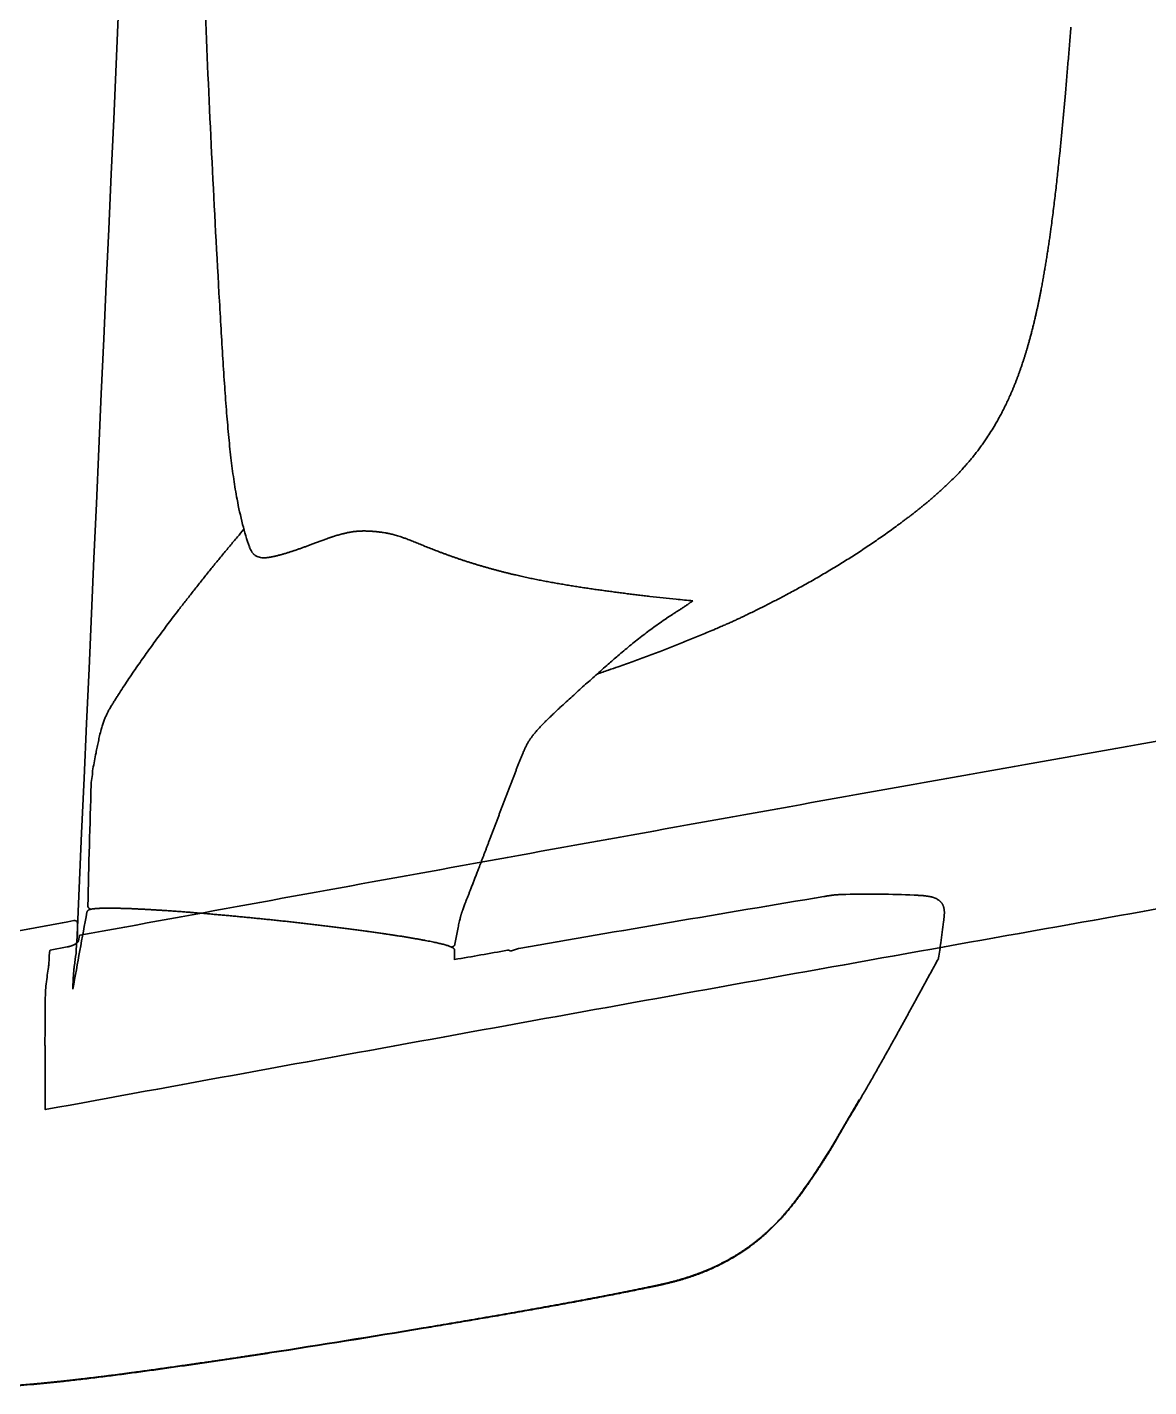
# Model space of a CAD drawing. Header units: millimetres. Extents: x 120 to 10915, y 515 to 8014.
# Drawn here: x 964.1 to 1184.8, y 6001.2 to 6268.8 of the extents above; entities that cross this region are included whole.
import ezdxf

# ---------------------------------------------------------------- set-up
doc = ezdxf.new("R2010")
doc.units = ezdxf.units.MM
doc.layers.get('0').update_dxf_attribs({"lineweight": 13})
doc.layers.add('206_Cab_side_and_top_view', color=7, linetype='Continuous', lineweight=13)

# ---------------------------------------------------------------- blocks, each defined once
blk = doc.blocks.new('2488798')
at = {"layer": '206_Cab_side_and_top_view', "color": 3, "lineweight": 35}
for p, q in [((1001.81, 2316.43), (1001.8, 2316.43)), ((1091.04, 2253.23), (1090.4, 2252.8)), ((1091.06, 2253.25), (1090.41, 2252.81)), ((1089.87, 2252.45), (1089.9, 2252.47)), ((1089.9, 2252.47), (1090.41, 2252.81)), ((1089.9, 2252.47), (1090.4, 2252.8)), ((1090.4, 2252.8), (1090.41, 2252.81)), ((972.06, 2192.76), (973.25, 2192.98)), ((973.96, 2190.28), (973.97, 2192.37)), ((1048.24, 2188.31), (1048.81, 2191.32)), ((973.69, 2187), (973.66, 2186.56)), ((973.66, 2186.51), (973.66, 2186.56)), ((1047.59, 2187.76), (1047.11, 2187.95)), ((1048.18, 2187.09), (1048.13, 2185.28)), ((1117.16, 2140.49), (1116.85, 2140.05)), ((1116.91, 2139.99), (1117.22, 2140.42))]:
    blk.add_line(p, q, dxfattribs=at)
for points in [[(1120.87, 2197.72, 0.001382), (1060.84, 2187.51)], [(1120.87, 2197.72, 0.001382), (1060.84, 2187.51)], [(972.06, 2192.76, 0.00029), (954.9, 2189.6)], [(1058.6, 2187.13, 0.00019), (1048.13, 2185.31)]]:
    blk.add_lwpolyline(points, format="xyb", dxfattribs=at)
for centre, radius, start, end in [((1011.76, 2267.85), 4.19, 198.7362, 213.139), ((1010.46, 2267.15), 2.77, 245.2077, 264.8429), ((1124.92, 2583.11), 328.57, 263.3042, 264.2096), ((1128.2, 2616.87), 362.48, 264.2313, 264.753), ((1084.84, 2269.69), 17.16, 303.851, 306.5247), ((1295.93, 2162.79), 324.54, 168.7726, 169.3389), ((984.12, 2219.51), 7.48, 165.8891, 178.0593), ((984.17, 2221.48), 7.3, 169.3172, 181.1915), ((4191.93, 2119.37), 3216.85, 178.21156, 178.63723), ((1129.8, 2008.68), 189.51, 87.3364, 91.3901), ((4793.57, 1484.75), 3883.19, 169.46629, 169.69334), ((1093.53, 2179.39), 46.49, 158.2182, 160.2605), ((973.41, 2192.22), 0.775, 72.3991, 102.0144), ((973.51, 2192.56), 0.421, 24.5104, 71.7415), ((973.11, 2192.4), 0.861, 358.3553, 23.342), ((828.06, 2231.73), 318.74, 352.2287, 352.9753), ((973.46, 2190.28), 0.506, 351.3049, 359.8639), ((1030.45, 2177.56), 57.49, 171.0352, 173.4029), ((1058.76, 2186.35), 0.796, 73.2996, 101.5012), ((1058.85, 2186.7), 0.429, 42.6205, 72.0378), ((1078.02, 2130.57), 59.49, 106.9025, 108.4746), ((1060.99, 2186.6), 0.929, 99.5486, 106.7678), ((1061.01, 2186.52), 1.01, 99.8348, 106.5039), ((980.58, 2210.95), 164.81, 351.1616, 352.2182), ((1142.94, 2185.7), 0.494, 331.2463, 351.2572), ((946.45, 2263.29), 209.95, 328.7672, 329.7652), ((943.1, 2265.42), 213.83, 328.7939, 329.7724), ((1125.76, 2154.55), 0.244, 331.5363, 19.4855), ((637.91, 4533.23), 2453.92, 278.762, 279.47794), ((633.56, 4561.73), 2482.82, 278.76164, 279.46916)]:
    blk.add_arc(centre, radius, start, end, dxfattribs=at)
blk.add_ellipse((1116.5, 2140.28), major_axis=(0.409, -0.291), ratio=0.067488, start_param=0.001671, end_param=0.565745, dxfattribs=at)
for points, degree, knots in [([(1000.42, 2647.07), (999.93, 2637.9), (999.05, 2619.55), (997.99, 2592.02), (997.22, 2564.47), (996.71, 2536.91), (996.47, 2509.34), (996.49, 2481.78), (996.77, 2454.22), (997.3, 2426.65), (998.07, 2399.09), (999.08, 2371.53), (1000.32, 2343.97), (1001.29, 2325.61), (1001.8, 2316.43)], 3, [0, 0, 0, 0, 27.549162, 55.106027, 82.669103, 110.236455, 137.797258, 165.360139, 192.924392, 220.489342, 248.069023, 275.648547, 303.227438, 330.81105, 330.81105, 330.81105, 330.81105]), ([(1165.58, 2329.46), (1165.65, 2330), (1165.79, 2331.07), (1166, 2332.7), (1166.2, 2334.32), (1166.4, 2335.95), (1166.59, 2337.58), (1166.77, 2339.21), (1166.95, 2340.85), (1167.13, 2342.61), (1167.3, 2344.29), (1167.46, 2345.89), (1167.6, 2347.28), (1167.73, 2348.67), (1167.87, 2350.06), (1167.99, 2351.45), (1168.12, 2352.84), (1168.25, 2354.24), (1168.38, 2355.71), (1168.51, 2357.28), (1168.65, 2358.92), (1168.79, 2360.57), (1168.93, 2362.22), (1169.06, 2363.86), (1169.2, 2365.51), (1169.33, 2367.16), (1169.41, 2368.26), (1169.46, 2368.81)], 3, [0, 0, 0, 0, 1.630897, 3.26529, 4.902649, 6.542685, 8.184827, 9.828908, 11.474509, 13.121479, 15.140753, 16.537216, 17.934238, 19.331675, 20.729524, 22.127663, 23.526111, 24.92483, 26.323786, 27.975951, 29.628378, 31.281036, 32.933891, 34.586883, 36.239999, 37.89319, 39.546391, 39.546391, 39.546391, 39.546391]), ([(1165.58, 2329.46), (1165.55, 2329.28), (1165.51, 2328.93), (1165.43, 2328.41), (1165.36, 2327.89), (1165.29, 2327.36), (1165.21, 2326.84), (1165.14, 2326.32), (1165.06, 2325.8), (1164.98, 2325.28), (1164.9, 2324.76), (1164.82, 2324.24), (1164.74, 2323.72), (1164.66, 2323.21), (1164.58, 2322.69), (1164.49, 2322.18), (1164.41, 2321.66), (1164.32, 2321.15), (1164.23, 2320.64), (1164.14, 2320.13), (1164.05, 2319.62), (1163.96, 2319.11), (1163.87, 2318.61), (1163.78, 2318.1), (1163.68, 2317.6), (1163.62, 2317.26), (1163.59, 2317.1)], 3, [0, 0, 0, 0, 0.529302, 1.058152, 1.586524, 2.114392, 2.641787, 3.168625, 3.694875, 4.220507, 4.745625, 5.270063, 5.793786, 6.316755, 6.839019, 7.360456, 7.881021, 8.400674, 8.919516, 9.437358, 9.954152, 10.469848, 10.984526, 11.498005, 12.010232, 12.521148, 12.521148, 12.521148, 12.521148]), ([(1001.8, 2316.43), (1001.92, 2314.34), (1002.16, 2310.28), (1002.51, 2304.37), (1002.86, 2298.82), (1003.24, 2293.61), (1003.65, 2288.74), (1004.12, 2284.18), (1004.67, 2279.94), (1005.39, 2275.55), (1006.36, 2271.08), (1007.28, 2267.97), (1007.79, 2266.51)], 3, [0, 0, 0, 0, 6.276379, 12.190523, 17.750148, 22.964806, 27.857797, 32.430312, 36.698569, 40.68045, 45.772349, 50.413284, 50.413284, 50.413284, 50.413284]), ([(1159.88, 2302.5), (1159.94, 2302.68), (1160.06, 2303.05), (1160.24, 2303.61), (1160.42, 2304.17), (1160.59, 2304.74), (1160.77, 2305.31), (1160.94, 2305.89), (1161.1, 2306.47), (1161.29, 2307.12), (1161.48, 2307.83), (1161.69, 2308.62), (1161.9, 2309.43), (1162.11, 2310.26), (1162.31, 2311.11), (1162.49, 2311.88), (1162.65, 2312.59), (1162.79, 2313.22), (1162.93, 2313.86), (1163.07, 2314.5), (1163.2, 2315.14), (1163.33, 2315.79), (1163.46, 2316.44), (1163.55, 2316.88), (1163.59, 2317.1)], 3, [0, 0, 0, 0, 0.57899, 1.163239, 1.75237, 2.346585, 2.945434, 3.549161, 4.157333, 4.770149, 5.564791, 6.366633, 7.218767, 8.078219, 8.944133, 9.816635, 10.463441, 11.113481, 11.766399, 12.422259, 13.080718, 13.74184, 14.405357, 15.071273, 15.071273, 15.071273, 15.071273]), ([(1159.88, 2302.5), (1159.81, 2302.3), (1159.68, 2301.92), (1159.48, 2301.34), (1159.28, 2300.77), (1159.07, 2300.21), (1158.86, 2299.65), (1158.65, 2299.1), (1158.44, 2298.56), (1158.22, 2298.03), (1158.01, 2297.51), (1157.79, 2296.99), (1157.56, 2296.48), (1157.34, 2295.98), (1157.12, 2295.48), (1156.89, 2294.99), (1156.66, 2294.52), (1156.43, 2294.04), (1156.2, 2293.58), (1155.96, 2293.12), (1155.73, 2292.67), (1155.49, 2292.23), (1155.25, 2291.79), (1155.01, 2291.36), (1154.77, 2290.94), (1154.61, 2290.66), (1154.53, 2290.52)], 3, [0, 0, 0, 0, 0.617878, 1.229484, 1.8351, 2.434322, 3.027512, 3.61425, 4.194848, 4.76899, 5.337272, 5.899148, 6.45492, 7.004378, 7.547974, 8.08539, 8.616702, 9.141993, 9.661847, 10.175878, 10.684191, 11.186895, 11.684318, 12.176372, 12.663182, 13.144876, 13.144876, 13.144876, 13.144876]), ([(1135.66, 2271), (1135.84, 2271.13), (1136.2, 2271.39), (1136.74, 2271.8), (1137.27, 2272.2), (1137.81, 2272.61), (1138.34, 2273.02), (1138.87, 2273.44), (1139.41, 2273.86), (1139.94, 2274.29), (1140.48, 2274.72), (1141.02, 2275.17), (1141.56, 2275.62), (1142.18, 2276.15), (1142.9, 2276.76), (1143.69, 2277.47), (1144.49, 2278.2), (1145.28, 2278.95), (1146.07, 2279.72), (1146.86, 2280.52), (1147.65, 2281.34), (1148.36, 2282.12), (1149, 2282.85), (1149.58, 2283.52), (1150.15, 2284.21), (1150.71, 2284.92), (1151.28, 2285.65), (1151.84, 2286.41), (1152.4, 2287.19), (1153.04, 2288.13), (1153.75, 2289.24), (1154.27, 2290.09), (1154.53, 2290.52)], 3, [0, 0, 0, 0, 0.669123, 1.339206, 2.010329, 2.682591, 3.357389, 4.033593, 4.71264, 5.393453, 6.089384, 6.787616, 7.490127, 8.195518, 9.250414, 10.315534, 11.392457, 12.482478, 13.587696, 14.709393, 15.849649, 17.010375, 17.877092, 18.756918, 19.651337, 20.56011, 21.485978, 22.428632, 23.390663, 24.372206, 25.83469, 27.346936, 27.346936, 27.346936, 27.346936]), ([(993.91, 2254.18), (994.14, 2254.48), (994.6, 2255.09), (995.31, 2255.99), (996.01, 2256.89), (996.72, 2257.79), (997.43, 2258.69), (998.14, 2259.59), (998.85, 2260.48), (999.57, 2261.38), (1000.29, 2262.27), (1001.01, 2263.16), (1001.74, 2264.05), (1002.47, 2264.93), (1003.2, 2265.82), (1003.93, 2266.7), (1004.67, 2267.59), (1005.6, 2268.69), (1006.28, 2269.5), (1006.71, 2270)], 3, [0, 0, 0, 0, 1.142403, 2.286549, 3.429478, 4.57406, 5.718106, 6.863709, 8.008232, 9.154285, 10.300783, 11.448665, 12.595658, 13.744065, 14.892249, 16.041749, 17.190549, 18.361407, 20.351686, 20.351686, 20.351686, 20.351686]), ([(1029.83, 2269.65), (1029.7, 2269.65), (1029.49, 2269.64), (1029.19, 2269.62), (1028.93, 2269.6), (1028.67, 2269.57), (1028.41, 2269.54), (1028.16, 2269.51), (1027.91, 2269.47), (1027.67, 2269.43), (1027.4, 2269.38), (1027.12, 2269.33), (1026.81, 2269.26), (1026.51, 2269.19), (1026.18, 2269.11), (1025.82, 2269.02), (1025.44, 2268.92), (1025.06, 2268.81), (1024.75, 2268.71), (1024.48, 2268.63), (1024.27, 2268.56), (1024.06, 2268.5), (1023.86, 2268.43), (1023.65, 2268.36), (1023.45, 2268.29), (1023.24, 2268.22), (1022.98, 2268.12), (1022.66, 2268.01), (1022.29, 2267.87), (1021.91, 2267.74), (1021.54, 2267.6), (1021.17, 2267.46), (1020.81, 2267.32), (1020.45, 2267.19), (1020.2, 2267.1), (1020.08, 2267.05)], 3, [0, 0, 0, 0, 0.376652, 0.641712, 0.903488, 1.162226, 1.418166, 1.671527, 1.922512, 2.171304, 2.418125, 2.734016, 3.047126, 3.357659, 3.665908, 4.063686, 4.458237, 4.849796, 5.23868, 5.459156, 5.678904, 5.897995, 6.116136, 6.333762, 6.550508, 6.766782, 6.982233, 7.383424, 7.782495, 8.17946, 8.574376, 8.967289, 9.358246, 9.74729, 10.134571, 10.134571, 10.134571, 10.134571]), ([(1033.77, 2269.41), (1033.65, 2269.42), (1033.42, 2269.46), (1033.07, 2269.5), (1032.72, 2269.53), (1032.39, 2269.56), (1032.08, 2269.59), (1031.76, 2269.61), (1031.42, 2269.63), (1031.07, 2269.64), (1030.74, 2269.65), (1030.43, 2269.66), (1030.13, 2269.66), (1029.93, 2269.65), (1029.83, 2269.65)], 3, [0, 0, 0, 0, 0.359825, 0.713415, 1.061333, 1.404028, 1.702647, 1.997275, 2.362771, 2.722053, 3.041207, 3.354027, 3.6595, 3.956184, 3.956184, 3.956184, 3.956184]), ([(1038.74, 2268.1), (1038.52, 2268.18), (1038.1, 2268.33), (1037.5, 2268.54), (1036.97, 2268.71), (1036.51, 2268.84), (1036.09, 2268.95), (1035.68, 2269.05), (1035.2, 2269.16), (1034.7, 2269.26), (1034.2, 2269.35), (1033.91, 2269.39), (1033.77, 2269.41)], 3, [0, 0, 0, 0, 0.680492, 1.33552, 1.908639, 2.354521, 2.786707, 3.205961, 3.613506, 4.27291, 4.713903, 5.144318, 5.144318, 5.144318, 5.144318]), ([(1105.66, 2253.15), (1106, 2253.32), (1106.67, 2253.64), (1107.66, 2254.13), (1108.66, 2254.63), (1109.65, 2255.12), (1110.63, 2255.63), (1111.61, 2256.13), (1112.59, 2256.64), (1113.66, 2257.21), (1114.82, 2257.83), (1116.07, 2258.51), (1117.33, 2259.21), (1118.59, 2259.92), (1119.85, 2260.64), (1121.1, 2261.38), (1122.35, 2262.12), (1123.59, 2262.87), (1124.82, 2263.63), (1126.05, 2264.4), (1127.27, 2265.19), (1128.49, 2265.98), (1129.7, 2266.79), (1130.9, 2267.6), (1132.1, 2268.43), (1133.3, 2269.27), (1134.48, 2270.13), (1135.27, 2270.7), (1135.66, 2271)], 3, [0, 0, 0, 0, 1.11735, 2.230579, 3.340985, 4.447921, 5.554039, 6.657456, 7.758597, 8.859725, 10.280484, 11.699342, 13.150535, 14.600456, 16.049864, 17.498534, 18.947891, 20.397101, 21.846318, 23.297347, 24.748343, 26.201585, 27.655285, 29.111684, 30.569319, 32.030121, 33.492267, 34.958064, 34.958064, 34.958064, 34.958064]), ([(1020.08, 2267.05), (1019.97, 2267.01), (1019.76, 2266.93), (1019.44, 2266.81), (1019.12, 2266.69), (1018.8, 2266.57), (1018.48, 2266.45), (1018.17, 2266.34), (1017.85, 2266.23), (1017.54, 2266.12), (1017.22, 2266.01), (1016.91, 2265.9), (1016.6, 2265.79), (1016.29, 2265.69), (1015.98, 2265.59), (1015.67, 2265.49), (1015.36, 2265.39), (1015.06, 2265.3), (1014.75, 2265.2), (1014.44, 2265.12), (1014.14, 2265.03), (1013.83, 2264.95), (1013.53, 2264.87), (1013.23, 2264.79), (1012.93, 2264.72), (1012.73, 2264.67), (1012.63, 2264.65)], 3, [0, 0, 0, 0, 0.344123, 0.686714, 1.027793, 1.367372, 1.705456, 2.04205, 2.377151, 2.710814, 3.043008, 3.373741, 3.703001, 4.030592, 4.356727, 4.681182, 5.00415, 5.325417, 5.645333, 5.96351, 6.280145, 6.595001, 6.908314, 7.219805, 7.529705, 7.838376, 7.838376, 7.838376, 7.838376]), ([(1044.7, 2265.73), (1044.53, 2265.8), (1044.18, 2265.93), (1043.67, 2266.13), (1043.16, 2266.33), (1042.65, 2266.53), (1042.15, 2266.73), (1041.65, 2266.94), (1041.15, 2267.14), (1040.66, 2267.34), (1040.17, 2267.54), (1039.68, 2267.74), (1039.21, 2267.92), (1038.89, 2268.04), (1038.74, 2268.1)], 3, [0, 0, 0, 0, 0.552257, 1.102367, 1.650528, 2.196728, 2.740933, 3.282227, 3.819799, 4.352555, 4.881389, 5.402779, 5.915315, 6.417451, 6.417451, 6.417451, 6.417451]), ([(1008.26, 2265.56), (1008.28, 2265.52), (1008.38, 2265.38), (1008.5, 2265.24), (1008.64, 2265.09), (1008.74, 2265), (1008.85, 2264.91), (1008.98, 2264.81), (1009.12, 2264.72), (1009.25, 2264.66), (1009.3, 2264.64)], 3, [0, 0, 0, 0, 0.148826, 0.507858, 0.570069, 0.753228, 0.928604, 0.976155, 1.254341, 1.41284, 1.41284, 1.41284, 1.41284]), ([(1010.21, 2264.39), (1010.27, 2264.38), (1010.43, 2264.37), (1010.71, 2264.37), (1011, 2264.38), (1011.24, 2264.41), (1011.44, 2264.43), (1011.64, 2264.46), (1011.84, 2264.49), (1012.03, 2264.53), (1012.23, 2264.57), (1012.43, 2264.61), (1012.56, 2264.64), (1012.63, 2264.65)], 3, [0, 0, 0, 0, 0.173878, 0.499859, 0.835239, 1.032553, 1.232081, 1.433376, 1.636048, 1.836433, 2.037587, 2.23939, 2.441505, 2.441505, 2.441505, 2.441505]), ([(1060.19, 2261), (1059.97, 2261.05), (1059.53, 2261.15), (1058.87, 2261.31), (1058.2, 2261.47), (1057.54, 2261.64), (1056.88, 2261.81), (1056.23, 2261.99), (1055.57, 2262.17), (1054.91, 2262.35), (1054.26, 2262.53), (1053.61, 2262.72), (1052.96, 2262.91), (1052.31, 2263.11), (1051.66, 2263.31), (1051.02, 2263.51), (1050.37, 2263.72), (1049.83, 2263.9), (1049.31, 2264.07), (1048.8, 2264.24), (1048.21, 2264.45), (1047.62, 2264.65), (1047.03, 2264.86), (1046.44, 2265.08), (1045.86, 2265.29), (1045.28, 2265.51), (1044.89, 2265.66), (1044.7, 2265.73)], 3, [0, 0, 0, 0, 0.682029, 1.363939, 2.04566, 2.727173, 3.408408, 4.089339, 4.769888, 5.450029, 6.129747, 6.80894, 7.487509, 8.165419, 8.842561, 9.518888, 10.194276, 10.868669, 11.220128, 11.849034, 12.476842, 13.103401, 13.728656, 14.352435, 14.974672, 15.59517, 16.213854, 16.213854, 16.213854, 16.213854]), ([(1086.61, 2256.78), (1086.24, 2256.83), (1085.49, 2256.91), (1084.38, 2257.05), (1083.27, 2257.18), (1082.16, 2257.32), (1081.05, 2257.46), (1079.94, 2257.61), (1078.83, 2257.75), (1077.73, 2257.9), (1076.62, 2258.06), (1075.51, 2258.21), (1074.41, 2258.37), (1073.31, 2258.54), (1072.21, 2258.71), (1071.11, 2258.89), (1070.01, 2259.07), (1068.91, 2259.25), (1067.81, 2259.44), (1066.72, 2259.64), (1065.63, 2259.85), (1064.54, 2260.06), (1063.45, 2260.28), (1062.36, 2260.51), (1061.27, 2260.75), (1060.55, 2260.91), (1060.19, 2261)], 3, [0, 0, 0, 0, 1.120576, 2.240739, 3.360449, 4.479683, 5.598429, 6.71666, 7.834391, 8.951608, 10.068347, 11.184572, 12.300286, 13.415491, 14.530191, 15.64439, 16.75809, 17.871306, 18.984084, 20.096407, 21.20828, 22.319752, 23.430837, 24.541612, 25.652143, 26.762512, 26.762512, 26.762512, 26.762512]), ([(993.91, 2254.18), (993.56, 2253.73), (992.86, 2252.82), (991.82, 2251.44), (990.79, 2250.07), (989.77, 2248.68), (988.75, 2247.3), (987.75, 2245.9), (986.75, 2244.51), (985.77, 2243.1), (984.8, 2241.69), (983.84, 2240.27), (982.9, 2238.84), (982.28, 2237.89), (981.97, 2237.4)], 3, [0, 0, 0, 0, 1.722357, 3.444091, 5.164537, 6.88368, 8.602583, 10.319753, 12.03491, 13.748114, 15.462059, 17.174367, 18.885363, 20.596044, 20.596044, 20.596044, 20.596044]), ([(1091.06, 2253.25), (1091.16, 2253.31), (1091.35, 2253.43), (1091.64, 2253.62), (1091.92, 2253.81), (1092.2, 2254), (1092.48, 2254.17), (1092.74, 2254.35), (1093.01, 2254.52), (1093.27, 2254.69), (1093.53, 2254.86), (1093.79, 2255.03), (1094.05, 2255.2), (1094.25, 2255.34), (1094.37, 2255.42), (1094.4, 2255.44)], 3, [0, 0, 0, 0, 0.342229, 0.685091, 1.028576, 1.372699, 1.689211, 2.00635, 2.324093, 2.642422, 2.949514, 3.257001, 3.564762, 3.87237, 3.991647, 3.991647, 3.991647, 3.991647]), ([(1100.58, 2250.83), (1100.73, 2250.89), (1101.03, 2251.02), (1101.45, 2251.2), (1101.83, 2251.37), (1102.21, 2251.54), (1102.59, 2251.71), (1102.97, 2251.88), (1103.33, 2252.05), (1103.67, 2252.21), (1104.01, 2252.37), (1104.34, 2252.52), (1104.68, 2252.68), (1105.01, 2252.84), (1105.34, 2253), (1105.55, 2253.1), (1105.66, 2253.15)], 3, [0, 0, 0, 0, 0.513738, 0.966277, 1.379091, 1.767632, 2.205449, 2.628221, 3.011281, 3.389545, 3.764076, 4.135221, 4.503716, 4.869508, 5.231696, 5.593866, 5.593866, 5.593866, 5.593866]), ([(1089.86, 2252.45), (1089.44, 2252.17), (1088.6, 2251.59), (1087.37, 2250.72), (1086.17, 2249.83), (1084.98, 2248.92), (1083.8, 2247.99), (1082.62, 2247.03), (1081.47, 2246.08), (1080.38, 2245.16), (1079.36, 2244.28), (1078.32, 2243.36), (1077.19, 2242.37), (1076.38, 2241.65), (1075.98, 2241.3)], 3, [0, 0, 0, 0, 1.527411, 3.036717, 4.527682, 5.99927, 7.536176, 9.052725, 10.551506, 12.036067, 13.31519, 14.588546, 16.205637, 17.820945, 17.820945, 17.820945, 17.820945]), ([(1100.57, 2250.83), (1100.22, 2250.68), (1098.95, 2250.13), (1096.81, 2249.24), (1094.17, 2248.15), (1091.58, 2247.11), (1088.9, 2246.07), (1086.13, 2245.02), (1083.26, 2243.96), (1080.71, 2243.05), (1078.35, 2242.23), (1076.96, 2241.76), (1076.22, 2241.51)], 3, [0, 0, 0, 0, 1.142594, 4.14865, 6.959625, 9.704328, 12.525961, 15.596149, 18.590942, 21.690994, 23.727075, 26.087916, 26.087916, 26.087916, 26.087916]), ([(1075.98, 2241.3), (1075.6, 2240.95), (1074.82, 2240.26), (1073.66, 2239.22), (1072.49, 2238.17), (1071.31, 2237.1), (1070.12, 2236.01), (1069.32, 2235.27), (1068.91, 2234.9)], 3, [0, 0, 0, 0, 1.550058, 3.108874, 4.680836, 6.270945, 7.886614, 9.535888, 9.535888, 9.535888, 9.535888]), ([(981.97, 2237.4), (981.9, 2237.29), (981.76, 2237.07), (981.56, 2236.74), (981.35, 2236.41), (981.14, 2236.09), (980.94, 2235.77), (980.74, 2235.45), (980.54, 2235.11), (980.34, 2234.77), (980.11, 2234.36), (979.85, 2233.87), (979.56, 2233.26), (979.26, 2232.57), (979.08, 2232.07), (978.99, 2231.81)], 3, [0, 0, 0, 0, 0.396024, 0.779773, 1.167295, 1.570215, 1.924124, 2.298517, 2.696525, 3.121774, 3.490809, 4.101478, 4.775396, 5.523312, 6.35886, 6.35886, 6.35886, 6.35886]), ([(1065.02, 2231.1), (1065.08, 2231.16), (1065.19, 2231.28), (1065.37, 2231.46), (1065.55, 2231.65), (1065.75, 2231.86), (1065.97, 2232.08), (1066.24, 2232.35), (1066.53, 2232.64), (1066.86, 2232.95), (1067.19, 2233.27), (1067.52, 2233.59), (1067.87, 2233.92), (1068.21, 2234.24), (1068.56, 2234.57), (1068.79, 2234.79), (1068.91, 2234.9)], 3, [0, 0, 0, 0, 0.251311, 0.507076, 0.766328, 1.029661, 1.367995, 1.712248, 2.158736, 2.612033, 3.071041, 3.535403, 4.004684, 4.478761, 4.95741, 5.44065, 5.44065, 5.44065, 5.44065]), ([(978.99, 2231.81), (978.95, 2231.7), (978.82, 2231.28), (978.58, 2230.47), (978.31, 2229.4), (978.06, 2228.25), (977.83, 2227.12), (977.68, 2226.37), (977.6, 2225.98)], 3, [0, 0, 0, 0, 0.364169, 1.302113, 2.537581, 3.685723, 4.816679, 5.996887, 5.996887, 5.996887, 5.996887]), ([(1062.59, 2227.97), (1062.64, 2228.05), (1062.72, 2228.18), (1062.83, 2228.37), (1062.94, 2228.54), (1063.06, 2228.72), (1063.2, 2228.92), (1063.37, 2229.15), (1063.56, 2229.4), (1063.77, 2229.67), (1064, 2229.94), (1064.23, 2230.22), (1064.49, 2230.51), (1064.75, 2230.8), (1064.93, 2231), (1065.02, 2231.1)], 3, [0, 0, 0, 0, 0.261423, 0.461499, 0.664788, 0.876593, 1.096559, 1.40303, 1.725314, 2.063218, 2.416855, 2.78336, 3.164106, 3.557752, 3.964059, 3.964059, 3.964059, 3.964059]), ([(1061.15, 2224.8), (1061.19, 2224.9), (1061.27, 2225.1), (1061.4, 2225.41), (1061.53, 2225.72), (1061.64, 2225.99), (1061.74, 2226.23), (1061.83, 2226.44), (1061.92, 2226.64), (1062.02, 2226.85), (1062.13, 2227.08), (1062.24, 2227.32), (1062.35, 2227.54), (1062.47, 2227.76), (1062.55, 2227.9), (1062.59, 2227.97)], 3, [0, 0, 0, 0, 0.331085, 0.664951, 0.997014, 1.324462, 1.555288, 1.781008, 1.998739, 2.207334, 2.499517, 2.755582, 3.001027, 3.243135, 3.493226, 3.493226, 3.493226, 3.493226]), ([(1061.15, 2224.8), (1061.06, 2224.58), (1060.89, 2224.16), (1060.64, 2223.51), (1060.38, 2222.86), (1060.13, 2222.2), (1059.87, 2221.53), (1059.61, 2220.86), (1059.35, 2220.19), (1059.09, 2219.52), (1058.84, 2218.84), (1058.58, 2218.16), (1058.32, 2217.49), (1058.06, 2216.81), (1057.81, 2216.13), (1057.55, 2215.46), (1057.29, 2214.78), (1057.04, 2214.1), (1056.78, 2213.43), (1056.53, 2212.75), (1056.27, 2212.07), (1056.01, 2211.39), (1055.76, 2210.72), (1055.5, 2210.04), (1055.25, 2209.36), (1055.07, 2208.91), (1054.99, 2208.69)], 3, [0, 0, 0, 0, 0.683044, 1.37608, 2.079111, 2.787316, 3.505283, 4.222008, 4.943835, 5.664638, 6.389456, 7.113404, 7.836547, 8.558947, 9.283981, 10.008386, 10.732216, 11.455518, 12.180431, 12.904901, 13.628965, 14.352657, 15.076009, 15.799058, 16.521847, 17.24445, 17.24445, 17.24445, 17.24445]), ([(1050.35, 2196.65), (1050.43, 2196.85), (1050.59, 2197.25), (1050.83, 2197.86), (1051.07, 2198.46), (1051.27, 2198.99), (1051.45, 2199.45), (1051.59, 2199.82), (1051.74, 2200.2), (1051.89, 2200.58), (1052.03, 2200.95), (1052.18, 2201.33), (1052.32, 2201.71), (1052.48, 2202.11), (1052.64, 2202.53), (1052.81, 2202.97), (1052.98, 2203.41), (1053.17, 2203.91), (1053.38, 2204.46), (1053.61, 2205.06), (1053.84, 2205.67), (1054.07, 2206.27), (1054.3, 2206.87), (1054.53, 2207.48), (1054.76, 2208.08), (1054.91, 2208.49), (1054.99, 2208.69)], 3, [0, 0, 0, 0, 0.650119, 1.299631, 1.951652, 2.603235, 3.00694, 3.410523, 3.813999, 4.217383, 4.622448, 5.027447, 5.432393, 5.837296, 6.311366, 6.785407, 7.259432, 7.733455, 8.378519, 9.023624, 9.668794, 10.314051, 10.961254, 11.608588, 12.256075, 12.903743, 12.903743, 12.903743, 12.903743]), ([(1120.87, 2197.72), (1120.94, 2197.73), (1121.08, 2197.75), (1121.29, 2197.79), (1121.49, 2197.82), (1121.68, 2197.85), (1121.87, 2197.88), (1122.05, 2197.91), (1122.22, 2197.93), (1122.39, 2197.96), (1122.56, 2197.98), (1122.72, 2198), (1122.88, 2198.02), (1123.03, 2198.03), (1123.19, 2198.05), (1123.35, 2198.06), (1123.51, 2198.07), (1123.67, 2198.08), (1123.82, 2198.09), (1123.96, 2198.1), (1124.11, 2198.11), (1124.28, 2198.11), (1124.48, 2198.12), (1124.71, 2198.13), (1124.96, 2198.14), (1125.12, 2198.14), (1125.2, 2198.14)], 3, [0, 0, 0, 0, 0.21619, 0.428868, 0.633131, 0.829328, 1.017942, 1.199587, 1.374989, 1.54498, 1.710517, 1.872575, 2.032225, 2.19058, 2.348763, 2.507928, 2.669185, 2.833603, 2.974542, 3.118961, 3.267371, 3.420235, 3.640315, 3.870646, 4.1119, 4.36448, 4.36448, 4.36448, 4.36448]), ([(1138.61, 2197.99), (1138.66, 2197.99), (1138.78, 2197.99), (1138.94, 2197.98), (1139.11, 2197.97), (1139.28, 2197.96), (1139.45, 2197.95), (1139.62, 2197.94), (1139.79, 2197.93), (1139.96, 2197.92), (1140.12, 2197.91), (1140.27, 2197.9), (1140.42, 2197.89), (1140.57, 2197.87), (1140.72, 2197.86), (1140.86, 2197.84), (1141.01, 2197.82), (1141.16, 2197.8), (1141.31, 2197.78), (1141.47, 2197.75), (1141.62, 2197.73), (1141.77, 2197.69), (1141.91, 2197.66), (1142.06, 2197.63), (1142.2, 2197.59), (1142.34, 2197.55), (1142.47, 2197.5), (1142.62, 2197.45), (1142.79, 2197.38), (1142.98, 2197.3), (1143.15, 2197.2), (1143.3, 2197.11), (1143.43, 2197.03), (1143.53, 2196.95), (1143.63, 2196.87), (1143.72, 2196.79), (1143.81, 2196.7), (1143.89, 2196.62), (1143.97, 2196.52), (1144.04, 2196.43), (1144.11, 2196.33), (1144.17, 2196.23), (1144.23, 2196.13), (1144.28, 2196.03), (1144.32, 2195.92), (1144.37, 2195.81), (1144.4, 2195.7), (1144.44, 2195.59), (1144.47, 2195.48), (1144.49, 2195.36), (1144.51, 2195.24), (1144.53, 2195.12), (1144.54, 2195), (1144.55, 2194.88), (1144.56, 2194.76), (1144.56, 2194.64), (1144.56, 2194.52), (1144.56, 2194.4), (1144.56, 2194.28), (1144.55, 2194.16), (1144.54, 2194.04), (1144.53, 2193.93), (1144.52, 2193.81), (1144.51, 2193.69), (1144.5, 2193.57), (1144.49, 2193.45), (1144.47, 2193.33), (1144.46, 2193.22), (1144.45, 2193.1), (1144.43, 2192.98), (1144.42, 2192.87), (1144.41, 2192.79), (1144.4, 2192.75)], 3, [0, 0, 0, 0, 0.167762, 0.336222, 0.505368, 0.675153, 0.845495, 1.016287, 1.187407, 1.358712, 1.509867, 1.660926, 1.811763, 1.962247, 2.112246, 2.261625, 2.410249, 2.557984, 2.714539, 2.869776, 3.023546, 3.17571, 3.326139, 3.47472, 3.621362, 3.76599, 3.902701, 4.037486, 4.247412, 4.452539, 4.653044, 4.849215, 4.978027, 5.105217, 5.23094, 5.35536, 5.478654, 5.600984, 5.722478, 5.843268, 5.959602, 6.075532, 6.191183, 6.30667, 6.422098, 6.537561, 6.653138, 6.768893, 6.888073, 7.007534, 7.127301, 7.247388, 7.3678, 7.488534, 7.609585, 7.730935, 7.849909, 7.96906, 8.088318, 8.207611, 8.326856, 8.445974, 8.564881, 8.683499, 8.803045, 8.922147, 9.040738, 9.158768, 9.276193, 9.392987, 9.509137, 9.624647, 9.624647, 9.624647, 9.624647]), ([(975.82, 2194.66), (975.83, 2194.67), (975.83, 2194.69), (975.84, 2194.73), (975.86, 2194.77), (975.87, 2194.8), (975.89, 2194.84), (975.92, 2194.87), (975.94, 2194.9), (975.97, 2194.94), (976.01, 2194.97), (976.05, 2195), (976.1, 2195.03), (976.16, 2195.07), (976.23, 2195.11), (976.32, 2195.14), (976.41, 2195.17), (976.5, 2195.19), (976.59, 2195.22), (976.69, 2195.24), (976.8, 2195.26), (976.94, 2195.28), (977.12, 2195.3), (977.31, 2195.32), (977.51, 2195.34), (977.73, 2195.36), (977.96, 2195.38), (978.21, 2195.39), (978.46, 2195.4), (978.72, 2195.41), (978.98, 2195.42), (979.25, 2195.42), (979.51, 2195.42), (979.76, 2195.43), (980, 2195.43), (980.25, 2195.43), (980.51, 2195.43), (980.78, 2195.42), (981.05, 2195.42), (981.33, 2195.42), (981.62, 2195.41), (981.91, 2195.41), (982.21, 2195.4), (982.52, 2195.39), (982.84, 2195.38), (983.16, 2195.37), (983.49, 2195.36), (983.82, 2195.35), (984.16, 2195.34), (984.51, 2195.33), (984.87, 2195.31), (985.23, 2195.29), (985.59, 2195.28), (985.97, 2195.26), (986.35, 2195.24), (986.73, 2195.22), (987.12, 2195.2), (987.52, 2195.18), (987.92, 2195.16), (988.33, 2195.14), (988.75, 2195.11), (989.17, 2195.09), (989.59, 2195.06), (990.02, 2195.04), (990.46, 2195.01), (990.9, 2194.98), (991.34, 2194.95), (991.79, 2194.92), (992.25, 2194.89), (992.71, 2194.86), (993.17, 2194.82), (993.64, 2194.79), (994.11, 2194.76), (994.59, 2194.72), (995.07, 2194.68), (995.56, 2194.65), (996.04, 2194.61), (996.54, 2194.57), (997.03, 2194.53), (997.53, 2194.49), (998.04, 2194.45), (998.54, 2194.41), (999.05, 2194.37), (999.57, 2194.32), (1000.08, 2194.28), (1000.6, 2194.23), (1001.12, 2194.19), (1001.64, 2194.14), (1002.17, 2194.1), (1002.7, 2194.05), (1003.23, 2194), (1003.76, 2193.95), (1004.3, 2193.9), (1004.83, 2193.85), (1005.37, 2193.8), (1005.91, 2193.75), (1006.27, 2193.72), (1006.45, 2193.7)], 3, [0, 0, 0, 0, 0.039418, 0.078746, 0.116503, 0.15435, 0.195389, 0.234836, 0.278659, 0.320892, 0.370783, 0.418858, 0.481221, 0.541403, 0.633121, 0.725071, 0.81566, 0.910086, 1.009442, 1.114404, 1.198969, 1.362588, 1.539459, 1.73013, 1.934892, 2.154054, 2.387666, 2.635838, 2.898585, 3.144318, 3.401533, 3.670202, 3.950234, 4.186148, 4.429622, 4.680387, 4.938605, 5.204058, 5.47685, 5.75678, 6.043923, 6.338109, 6.639376, 6.947559, 7.262686, 7.584605, 7.91332, 8.248689, 8.590702, 8.939197, 9.294177, 9.655559, 10.023259, 10.397108, 10.777104, 11.163158, 11.555181, 11.953019, 12.356643, 12.765958, 13.180871, 13.601235, 14.027002, 14.458073, 14.894348, 15.335687, 15.782026, 16.233261, 16.689287, 17.149968, 17.615228, 18.084956, 18.559044, 19.03736, 19.519815, 20.006295, 20.496688, 20.990862, 21.488719, 21.990143, 22.495017, 23.00321, 23.514616, 24.029117, 24.546591, 25.066909, 25.589957, 26.115614, 26.643755, 27.174251, 27.706984, 28.241828, 28.778658, 29.317341, 29.857758, 30.399778, 30.943275, 30.943275, 30.943275, 30.943275]), ([(975.99, 2195.87), (975.99, 2195.86), (975.99, 2195.83), (975.99, 2195.79), (976, 2195.75), (976.01, 2195.72), (976.02, 2195.68), (976.04, 2195.64), (976.06, 2195.6), (976.08, 2195.56), (976.11, 2195.52), (976.15, 2195.47), (976.19, 2195.43), (976.25, 2195.38), (976.3, 2195.34), (976.38, 2195.29), (976.46, 2195.24), (976.51, 2195.22), (976.54, 2195.2)], 3, [0, 0, 0, 0, 0.0391224, 0.0781383, 0.1176525, 0.1572254, 0.1978427, 0.23915, 0.2823443, 0.3269441, 0.3754957, 0.4261561, 0.5216715, 0.5504822, 0.6381793, 0.73572, 0.8219806, 0.9160749, 0.9160749, 0.9160749, 0.9160749]), ([(1049.77, 2195.1), (1049.75, 2195.06), (1049.72, 2194.98), (1049.68, 2194.84), (1049.63, 2194.7), (1049.58, 2194.54), (1049.53, 2194.38), (1049.48, 2194.22), (1049.42, 2194.04), (1049.37, 2193.86), (1049.31, 2193.63), (1049.23, 2193.31), (1049.13, 2192.89), (1049.02, 2192.4), (1048.91, 2191.86), (1048.84, 2191.5), (1048.81, 2191.32)], 3, [0, 0, 0, 0, 0.115737, 0.265081, 0.422822, 0.583489, 0.751885, 0.92473, 1.104559, 1.296528, 1.504844, 1.822355, 2.272829, 2.792039, 3.349445, 3.905398, 3.905398, 3.905398, 3.905398]), ([(1047.11, 2187.95), (1047.01, 2187.99), (1046.81, 2188.06), (1046.47, 2188.16), (1046.1, 2188.26), (1045.72, 2188.36), (1045.33, 2188.46), (1044.93, 2188.55), (1044.51, 2188.64), (1044.05, 2188.74), (1043.54, 2188.85), (1042.98, 2188.96), (1042.4, 2189.07), (1041.78, 2189.19), (1041.14, 2189.3), (1040.46, 2189.42), (1039.76, 2189.54), (1039.03, 2189.67), (1038.27, 2189.79), (1037.49, 2189.92), (1036.68, 2190.04), (1035.85, 2190.17), (1034.99, 2190.3), (1034.11, 2190.43), (1033.21, 2190.56), (1032.29, 2190.69), (1031.35, 2190.82), (1030.39, 2190.95), (1029.41, 2191.09), (1028.41, 2191.22), (1027.4, 2191.35), (1026.37, 2191.48), (1025.32, 2191.62), (1024.27, 2191.75), (1023.2, 2191.88), (1022.12, 2192.01), (1021.03, 2192.14), (1019.93, 2192.27), (1018.83, 2192.4), (1017.71, 2192.52), (1016.59, 2192.65), (1015.47, 2192.77), (1014.34, 2192.9), (1013.21, 2193.02), (1012.08, 2193.14), (1010.95, 2193.25), (1009.82, 2193.37), (1008.7, 2193.48), (1007.57, 2193.59), (1006.82, 2193.67), (1006.45, 2193.7)], 3, [0, 0, 0, 0, 0.309654, 0.656878, 1.042022, 1.465511, 1.844716, 2.250201, 2.681855, 3.139424, 3.674925, 4.241354, 4.838291, 5.4652, 6.121516, 6.806603, 7.519806, 8.260429, 9.0277, 9.820992, 10.639361, 11.482139, 12.348375, 13.237322, 14.148013, 15.079638, 16.031214, 17.001874, 17.990617, 18.996526, 20.018579, 21.055817, 22.107192, 23.171707, 24.248293, 25.335914, 26.433479, 27.53992, 28.654126, 29.775001, 30.901415, 32.032249, 33.166361, 34.302616, 35.439865, 36.576966, 37.712772, 38.846144, 39.975952, 41.10107, 41.10107, 41.10107, 41.10107]), ([(973.69, 2187), (973.69, 2187.07), (973.7, 2187.21), (973.71, 2187.4), (973.72, 2187.6), (973.73, 2187.78), (973.74, 2187.96), (973.75, 2188.13), (973.76, 2188.29), (973.77, 2188.44), (973.78, 2188.59), (973.79, 2188.73), (973.81, 2188.87), (973.82, 2189), (973.83, 2189.12), (973.84, 2189.24), (973.85, 2189.35), (973.86, 2189.46), (973.87, 2189.58), (973.89, 2189.7), (973.9, 2189.83), (973.92, 2189.95), (973.94, 2190.08), (973.95, 2190.16), (973.96, 2190.2)], 3, [0, 0, 0, 0, 0.205974, 0.404988, 0.596815, 0.781445, 0.958728, 1.12881, 1.291603, 1.447391, 1.596142, 1.738136, 1.873568, 2.002689, 2.125774, 2.243157, 2.355182, 2.462481, 2.585168, 2.702628, 2.834716, 2.962583, 3.087792, 3.211759, 3.211759, 3.211759, 3.211759]), ([(1048.24, 2188.31), (1048.24, 2188.29), (1048.23, 2188.27), (1048.22, 2188.23), (1048.2, 2188.19), (1048.18, 2188.15), (1048.16, 2188.11), (1048.14, 2188.08), (1048.11, 2188.04), (1048.07, 2188.01), (1048.03, 2187.97), (1047.98, 2187.94), (1047.92, 2187.9), (1047.85, 2187.86), (1047.76, 2187.83), (1047.67, 2187.8), (1047.61, 2187.78), (1047.58, 2187.77)], 3, [0, 0, 0, 0, 0.041242, 0.082386, 0.1241219, 0.1659765, 0.2090724, 0.2531139, 0.2992572, 0.3462539, 0.3970191, 0.459043, 0.5249387, 0.6072225, 0.7103675, 0.8031458, 0.9009456, 0.9009456, 0.9009456, 0.9009456]), ([(1048.18, 2187.09), (1048.18, 2187.1), (1048.18, 2187.12), (1048.17, 2187.16), (1048.17, 2187.2), (1048.16, 2187.24), (1048.15, 2187.28), (1048.13, 2187.31), (1048.11, 2187.35), (1048.09, 2187.39), (1048.06, 2187.43), (1048.03, 2187.47), (1047.99, 2187.51), (1047.94, 2187.55), (1047.88, 2187.6), (1047.76, 2187.68), (1047.66, 2187.73), (1047.59, 2187.76)], 3, [0, 0, 0, 0, 0.0383233, 0.0765218, 0.115258, 0.1540178, 0.1939994, 0.2342069, 0.27631, 0.3200124, 0.3667274, 0.4169195, 0.4730775, 0.5372142, 0.6154075, 0.715041, 0.9520845, 0.9520845, 0.9520845, 0.9520845]), ([(973.34, 2184.16), (973.33, 2184.11), (973.32, 2184), (973.3, 2183.84), (973.28, 2183.67), (973.26, 2183.5), (973.24, 2183.32), (973.23, 2183.13), (973.21, 2182.94), (973.19, 2182.74), (973.18, 2182.54), (973.16, 2182.33), (973.15, 2182.11), (973.13, 2181.88), (973.12, 2181.65), (973.1, 2181.41), (973.09, 2181.16), (973.08, 2180.9), (973.07, 2180.64), (973.06, 2180.37), (973.05, 2180.09), (973.05, 2179.81), (973.04, 2179.62), (973.04, 2179.52)], 3, [0, 0, 0, 0, 0.15579, 0.318521, 0.487431, 0.662504, 0.843363, 1.030209, 1.222994, 1.422029, 1.627553, 1.8398, 2.059126, 2.285665, 2.519741, 2.761431, 3.010749, 3.267564, 3.531598, 3.802419, 4.079667, 4.362959, 4.651882, 4.651882, 4.651882, 4.651882]), ([(1143.38, 2185.47), (1143.15, 2185.06), (1142.71, 2184.24), (1142.04, 2183.02), (1141.37, 2181.8), (1140.71, 2180.59), (1140.05, 2179.38), (1139.4, 2178.18), (1138.74, 2176.98), (1138.09, 2175.79), (1137.44, 2174.61), (1136.79, 2173.43), (1136.15, 2172.26), (1135.5, 2171.09), (1134.86, 2169.93), (1134.22, 2168.78), (1133.58, 2167.63), (1132.94, 2166.49), (1132.3, 2165.35), (1131.66, 2164.22), (1131.02, 2163.1), (1130.39, 2161.98), (1129.75, 2160.87), (1129.12, 2159.76), (1128.48, 2158.67), (1128.06, 2157.94), (1127.84, 2157.57)], 3, [0, 0, 0, 0, 1.399551, 2.792846, 4.179929, 5.560843, 6.935671, 8.304405, 9.667076, 11.023716, 12.374378, 13.71906, 15.057819, 16.39064, 17.71757, 19.038594, 20.353764, 21.663051, 22.966475, 24.26403, 25.555761, 26.84163, 28.121682, 29.39587, 30.664189, 31.926634, 31.926634, 31.926634, 31.926634]), ([(1123.25, 2149.93), (1123.65, 2150.61), (1124.02, 2151.26), (1124.37, 2151.87), (1124.91, 2152.8), (1125.42, 2153.67), (1125.61, 2153.98), (1125.8, 2154.3), (1125.99, 2154.63)], 5, [0, 0, 0, 0, 0, 0, 5.407198, 5.407198, 5.407198, 8.619941, 8.619941, 8.619941, 8.619941, 8.619941, 8.619941]), ([(1123.26, 2149.77), (1123.3, 2149.85), (1123.4, 2150.01), (1123.54, 2150.25), (1123.68, 2150.49), (1123.81, 2150.72), (1123.94, 2150.94), (1124.06, 2151.15), (1124.18, 2151.37), (1124.3, 2151.57), (1124.41, 2151.77), (1124.53, 2151.97), (1124.64, 2152.16), (1124.75, 2152.35), (1124.85, 2152.53), (1124.96, 2152.71), (1125.06, 2152.89), (1125.16, 2153.06), (1125.26, 2153.24), (1125.36, 2153.41), (1125.47, 2153.58), (1125.57, 2153.75), (1125.67, 2153.92), (1125.77, 2154.09), (1125.87, 2154.26), (1125.94, 2154.37), (1125.97, 2154.43)], 3, [0, 0, 0, 0, 0.286723, 0.56535, 0.836166, 1.099485, 1.355659, 1.604946, 1.847778, 2.084452, 2.315415, 2.541012, 2.761664, 2.977814, 3.189884, 3.398384, 3.60379, 3.806593, 4.007297, 4.206406, 4.404431, 4.601881, 4.799373, 4.997287, 5.196209, 5.396592, 5.396592, 5.396592, 5.396592]), ([(1123.25, 2149.93), (1122.76, 2149.09), (1122.25, 2148.23), (1121.72, 2147.36), (1120.68, 2145.7), (1119.55, 2143.99), (1119.01, 2143.18), (1118.32, 2142.15), (1117.61, 2141.13), (1117.46, 2140.92), (1117.31, 2140.7), (1117.16, 2140.49)], 5, [0, 0, 0, 0, 0, 0, 7.65078, 7.65078, 7.65078, 14.253501, 14.253501, 14.253501, 16.0467, 16.0467, 16.0467, 16.0467, 16.0467, 16.0467]), ([(1117.22, 2140.42), (1117.32, 2140.56), (1117.51, 2140.84), (1117.81, 2141.27), (1118.1, 2141.69), (1118.39, 2142.12), (1118.68, 2142.55), (1118.97, 2142.97), (1119.25, 2143.39), (1119.57, 2143.86), (1119.86, 2144.31), (1120.13, 2144.72), (1120.35, 2145.05), (1120.56, 2145.38), (1120.77, 2145.71), (1120.98, 2146.03), (1121.18, 2146.34), (1121.38, 2146.65), (1121.58, 2146.98), (1121.8, 2147.33), (1122.02, 2147.69), (1122.24, 2148.05), (1122.45, 2148.4), (1122.65, 2148.75), (1122.86, 2149.09), (1123.06, 2149.43), (1123.19, 2149.66), (1123.26, 2149.77)], 3, [0, 0, 0, 0, 0.511299, 1.026946, 1.54467, 2.062468, 2.578585, 3.091504, 3.599931, 4.102785, 4.794848, 5.196645, 5.59314, 5.98412, 6.369464, 6.749105, 7.123036, 7.491303, 7.854004, 8.286311, 8.711009, 9.128576, 9.539462, 9.944294, 10.343617, 10.738127, 11.128727, 11.128727, 11.128727, 11.128727]), ([(1116.85, 2140.04), (1115.57, 2138.23), (1114.23, 2136.47), (1112.81, 2134.77), (1109.73, 2131.54), (1106.19, 2128.74), (1104.29, 2127.45), (1102.29, 2126.29), (1100.19, 2125.26)], 5, [0, 0, 0, 0, 0, 0, 15.791306, 15.791306, 15.791306, 31.855349, 31.855349, 31.855349, 31.855349, 31.855349, 31.855349]), ([(1116.91, 2139.98), (1116.73, 2139.73), (1116.37, 2139.23), (1115.82, 2138.49), (1115.26, 2137.75), (1114.69, 2137.02), (1114.11, 2136.31), (1113.52, 2135.6), (1112.92, 2134.9), (1112.35, 2134.26), (1111.8, 2133.68), (1111.29, 2133.15), (1110.77, 2132.63), (1110.24, 2132.12), (1109.7, 2131.61), (1109.14, 2131.11), (1108.58, 2130.63), (1108.01, 2130.15), (1107.42, 2129.68), (1106.77, 2129.18), (1106.06, 2128.66), (1105.28, 2128.12), (1104.48, 2127.59), (1103.67, 2127.07), (1102.83, 2126.57), (1101.98, 2126.09), (1101.12, 2125.63), (1100.53, 2125.33), (1100.24, 2125.19)], 3, [0, 0, 0, 0, 0.928105, 1.853826, 2.777533, 3.699567, 4.620306, 5.540162, 6.459593, 7.379098, 8.115315, 8.852214, 9.589867, 10.328824, 11.069407, 11.811937, 12.556726, 13.304079, 14.054272, 14.807555, 15.753886, 16.705744, 17.663412, 18.627102, 19.596955, 20.57305, 21.555406, 22.543997, 22.543997, 22.543997, 22.543997]), ([(1100.19, 2125.26), (1098.73, 2124.54), (1097.2, 2123.87), (1095.61, 2123.27), (1092.85, 2122.37), (1089.99, 2121.64), (1088.81, 2121.37), (1087.61, 2121.12), (1086.41, 2120.87)], 5, [0, 0, 0, 0, 0, 0, 12.092914, 12.092914, 12.092914, 20.52351, 20.52351, 20.52351, 20.52351, 20.52351, 20.52351]), ([(1100.24, 2125.19), (1100.07, 2125.1), (1099.73, 2124.94), (1099.22, 2124.7), (1098.71, 2124.47), (1098.18, 2124.24), (1097.65, 2124.01), (1097.11, 2123.79), (1096.57, 2123.58), (1096.01, 2123.37), (1095.45, 2123.17), (1094.89, 2122.97), (1094.32, 2122.78), (1093.74, 2122.6), (1093.15, 2122.42), (1092.57, 2122.24), (1091.97, 2122.08), (1091.37, 2121.91), (1090.77, 2121.76), (1090.16, 2121.61), (1089.55, 2121.46), (1088.94, 2121.32), (1088.32, 2121.18), (1087.7, 2121.05), (1087.07, 2120.92), (1086.65, 2120.83), (1086.44, 2120.79)], 3, [0, 0, 0, 0, 0.557871, 1.120719, 1.688476, 2.261061, 2.838379, 3.420319, 4.00676, 4.59757, 5.192611, 5.791728, 6.394759, 7.001531, 7.611871, 8.225603, 8.842563, 9.462593, 10.085564, 10.71135, 11.339862, 11.971034, 12.604844, 13.241295, 13.880447, 14.522409, 14.522409, 14.522409, 14.522409]), ([(1086.41, 2120.87), (1082.39, 2120.04), (1078.25, 2119.22), (1074.01, 2118.41), (1065.14, 2116.78), (1056.08, 2115.19), (1051.4, 2114.39), (1046.7, 2113.59), (1041.99, 2112.81)], 5, [0, 0, 0, 0, 0, 0, 31.072624, 31.072624, 31.072624, 63.974454, 63.974454, 63.974454, 63.974454, 63.974454, 63.974454]), ([(1042.02, 2112.74), (1042.68, 2112.85), (1043.98, 2113.07), (1045.94, 2113.39), (1047.9, 2113.72), (1049.85, 2114.06), (1051.8, 2114.39), (1053.74, 2114.72), (1055.68, 2115.05), (1057.61, 2115.39), (1059.53, 2115.72), (1061.44, 2116.06), (1063.34, 2116.4), (1065.23, 2116.73), (1067.1, 2117.07), (1068.96, 2117.41), (1070.8, 2117.75), (1072.63, 2118.08), (1074.43, 2118.42), (1076.22, 2118.76), (1077.99, 2119.1), (1079.73, 2119.44), (1081.44, 2119.77), (1083.13, 2120.11), (1084.8, 2120.45), (1085.9, 2120.67), (1086.44, 2120.79)], 3, [0, 0, 0, 0, 1.988077, 3.974403, 5.958262, 7.93886, 9.915334, 11.886736, 13.852062, 15.810246, 17.760176, 19.700673, 21.630528, 23.548473, 25.453215, 27.343414, 29.217735, 31.074812, 32.913286, 34.731771, 36.528895, 38.303266, 40.053504, 41.778227, 43.476059, 45.145634, 45.145634, 45.145634, 45.145634]), ([(971.14, 2102.36), (969.99, 2102.24), (968.83, 2102.12), (967.66, 2102), (965.74, 2101.81), (963.83, 2101.65), (963.04, 2101.59), (960.55, 2101.41), (958.09, 2101.3), (956.38, 2101.27), (954.27, 2101.32), (952.23, 2101.5), (951.83, 2101.54), (949.49, 2101.8), (947.2, 2102.24), (945.37, 2102.75), (943.01, 2103.57), (940.72, 2104.57), (940.18, 2104.82), (938.39, 2105.68), (936.65, 2106.62), (935.45, 2107.32), (932.7, 2109.01), (930.01, 2110.81), (928.48, 2111.86), (926.57, 2113.19), (924.65, 2114.53), (924.27, 2114.8), (923.88, 2115.07), (923.49, 2115.35)], 5, [0, 0, 0, 0, 0, 0, 9.251314, 9.251314, 9.251314, 15.376471, 15.376471, 15.376471, 29.575937, 29.575937, 29.575937, 33.112349, 33.112349, 33.112349, 50.098579, 50.098579, 50.098579, 55.485332, 55.485332, 55.485332, 67.875184, 67.875184, 67.875184, 84.395255, 84.395255, 84.395255, 88.530481, 88.530481, 88.530481, 88.530481, 88.530481, 88.530481]), ([(971.18, 2102.29), (970.32, 2102.2), (968.58, 2102.02), (965.99, 2101.76), (963.43, 2101.54), (960.91, 2101.36), (958.45, 2101.25), (956.05, 2101.22), (953.71, 2101.29), (951.44, 2101.49), (949.24, 2101.81), (947.12, 2102.26), (945.09, 2102.83), (943.13, 2103.5), (941.26, 2104.26), (939.46, 2105.09), (937.72, 2105.99), (936.04, 2106.93), (934.4, 2107.91), (932.8, 2108.91), (931.23, 2109.94), (929.68, 2110.99), (928.13, 2112.05), (926.59, 2113.11), (925.05, 2114.19), (924.02, 2114.91), (923.51, 2115.27)], 3, [0, 0, 0, 0, 2.61366, 5.227039, 7.807152, 10.334621, 12.800172, 15.20124, 17.538935, 19.815811, 22.034518, 24.197783, 26.308744, 28.371509, 30.391105, 32.373244, 34.32371, 36.248207, 38.152251, 40.041024, 41.919279, 43.791468, 45.661829, 47.534353, 49.412685, 51.30007, 51.30007, 51.30007, 51.30007]), ([(1011.71, 2107.95), (1007.45, 2107.29), (1003.17, 2106.64), (998.98, 2106.02), (992.32, 2105.06), (985.77, 2104.16), (983.32, 2103.83), (979.38, 2103.32), (975.54, 2102.86), (974.05, 2102.68), (972.58, 2102.52), (971.14, 2102.36)], 5, [0, 0, 0, 0, 0, 0, 36.619803, 36.619803, 36.619803, 58.158525, 58.158525, 58.158525, 72.112507, 72.112507, 72.112507, 72.112507, 72.112507, 72.112507]), ([(1011.75, 2107.88), (1011.16, 2107.79), (1009.98, 2107.61), (1008.22, 2107.34), (1006.45, 2107.07), (1004.68, 2106.81), (1002.91, 2106.54), (1001.14, 2106.28), (999.38, 2106.02), (997.62, 2105.76), (995.87, 2105.51), (994.13, 2105.26), (992.39, 2105.01), (990.66, 2104.77), (988.95, 2104.53), (987.25, 2104.29), (985.56, 2104.07), (983.89, 2103.84), (982.23, 2103.62), (980.59, 2103.41), (978.97, 2103.21), (977.37, 2103.01), (975.79, 2102.82), (974.23, 2102.63), (972.7, 2102.46), (971.69, 2102.35), (971.18, 2102.29)], 3, [0, 0, 0, 0, 1.786592, 3.575695, 5.365995, 7.156185, 8.944965, 10.731043, 12.513131, 14.289947, 16.060203, 17.822628, 19.575944, 21.318874, 23.050127, 24.76843, 26.472496, 28.161058, 29.832815, 31.486495, 33.120778, 34.734366, 36.325898, 37.894044, 39.437398, 40.954584, 40.954584, 40.954584, 40.954584])]:
    blk.add_open_spline(points, degree=degree, knots=knots, dxfattribs=at)
blk = doc.blocks.new('2409089')
at = {"layer": '206_Cab_side_and_top_view', "color": 3, "lineweight": 35}
for p, q in [((974.15, 2189), (974.38, 2190.02)), ((968.54, 2187.11), (968.55, 2187.17)), ((968.55, 2187.17), (971.95, 2187.8))]:
    blk.add_line(p, q, dxfattribs=at)
blk.add_lwpolyline([(1005.38, 2880.4, 0.000551), (973.81, 2188.55)], format="xyb", dxfattribs=at)
for centre, radius, start, end in [((974.47, 2190.02), 0.0918, 139.6017, 178.1165), ((969.8, 2183.7), 1.54, 175.1034, 179.4221), ((955.41, 2185.03), 12.91, 354.6789, 357.7526), ((2772.34, 2164.46), 1804.78, 179.61407, 179.81587), ((1054.04, 2165.88), 86.58, 177.0992, 177.8301), ((2782.82, 2164.42), 1815.26, 179.87379, 180.25477)]:
    blk.add_arc(centre, radius, start, end, dxfattribs=at)
for centre, major_axis, ratio, start_param, end_param in [((968.71, 2181.46), (0, -6.1), 0.075296, 3.52553, 4.185315), ((969.42, 2145.03), (0, -41.66), 0.075302, 3.519792, 3.694038), ((967.98, 2176.16), (0, -5.08), 0.075296, 3.693949, 4.623076)]:
    blk.add_ellipse(centre, major_axis=major_axis, ratio=ratio, start_param=start_param, end_param=end_param, dxfattribs=at)
for points, degree, knots in [([(974.4, 2190.08), (986.21, 2192.24), (1009.83, 2196.56), (1045.27, 2203.01), (1080.73, 2209.42), (1116.21, 2215.8), (1151.69, 2222.14), (1187.16, 2228.46), (1222.64, 2234.74), (1258.12, 2241), (1293.62, 2247.25), (1329.14, 2253.47), (1364.65, 2259.67), (1400.18, 2265.85), (1435.71, 2272.02), (1471.25, 2278.17), (1506.79, 2284.31), (1542.32, 2290.43), (1577.85, 2296.55), (1613.39, 2302.66), (1648.92, 2308.76), (1684.46, 2314.86), (1720.01, 2320.95), (1755.55, 2327.04), (1779.24, 2331.1), (1791.09, 2333.13)], 3, [0, 0, 0, 0, 36.022615, 72.030867, 108.068958, 144.124831, 180.170574, 216.197259, 252.21858, 288.247729, 324.300493, 360.35368, 396.409896, 432.468934, 468.530838, 504.595853, 540.666913, 576.721909, 612.77545, 648.831069, 684.888278, 720.946706, 757.006198, 793.066931, 829.129366, 829.129366, 829.129366, 829.129366]), ([(967.62, 2155.78), (980.73, 2158.18), (1006.92, 2162.98), (1046.23, 2170.13), (1085.55, 2177.24), (1124.9, 2184.31), (1164.25, 2191.35), (1203.6, 2198.34), (1242.95, 2205.3), (1282.31, 2212.24), (1321.68, 2219.14), (1361.06, 2226.02), (1400.45, 2232.88), (1439.85, 2239.72), (1479.25, 2246.54), (1518.67, 2253.35), (1558.09, 2260.15), (1597.51, 2266.93), (1636.94, 2273.7), (1676.37, 2280.47), (1715.8, 2287.23), (1755.23, 2293.99), (1794.67, 2300.75), (1834.11, 2307.51), (1873.55, 2314.26), (1899.84, 2318.76), (1912.99, 2321.01)], 3, [0, 0, 0, 0, 39.974994, 79.901268, 119.861783, 159.8502, 199.829039, 239.785282, 279.743928, 319.709291, 359.680815, 399.657969, 439.640407, 479.628139, 519.621415, 559.620048, 599.623724, 639.632116, 679.631151, 719.63424, 759.64107, 799.651353, 839.664459, 879.677698, 919.691156, 959.707349, 959.707349, 959.707349, 959.707349]), ([(971.95, 2187.8), (972.35, 2187.87), (972.74, 2187.98), (973.1, 2188.12), (973.61, 2188.37), (973.96, 2188.67), (974.06, 2188.78), (974.12, 2188.89), (974.15, 2189)], 5, [0, 0, 0, 0, 0, 0, 3.456268, 3.456268, 3.456268, 5.49847, 5.49847, 5.49847, 5.49847, 5.49847, 5.49847]), ([(967.55, 2168.42), (967.55, 2168.42), (967.55, 2168.42), (967.55, 2168.42), (967.54, 2168.44), (967.53, 2168.47), (967.53, 2168.51), (967.52, 2168.59), (967.52, 2168.71), (967.51, 2168.77), (967.51, 2168.89), (967.51, 2169), (967.51, 2169.06), (967.51, 2169.11), (967.52, 2169.16)], 5, [0.699308, 0.699308, 0.699308, 0.699308, 0.699308, 0.699308, 0.861568, 0.861568, 0.861568, 1.31154, 1.31154, 1.31154, 1.761654, 1.761654, 1.761654, 2.157857, 2.157857, 2.157857, 2.157857, 2.157857, 2.157857]), ([(967.62, 2155.78), (967.62, 2155.78), (967.62, 2155.78), (967.62, 2155.78), (967.61, 2155.78), (967.61, 2155.79), (967.61, 2155.8), (967.6, 2155.84), (967.59, 2155.92), (967.58, 2155.98), (967.58, 2156.09), (967.58, 2156.21), (967.57, 2156.25), (967.57, 2156.3), (967.57, 2156.35)], 5, [0.509945, 0.509945, 0.509945, 0.509945, 0.509945, 0.509945, 0.539141, 0.539141, 0.539141, 0.906116, 0.906116, 0.906116, 1.460501, 1.460501, 1.460501, 1.810938, 1.810938, 1.810938, 1.810938, 1.810938, 1.810938])]:
    blk.add_open_spline(points, degree=degree, knots=knots, dxfattribs=at)

msp = doc.modelspace()

# ---------------------------------------------------------------- block references
at = {"color": 7, "lineweight": 35}
for name in ['2409089', '2488798']:
    msp.add_blockref(name, (0, 3900), dxfattribs=at)

doc.saveas('drawing.dxf')
